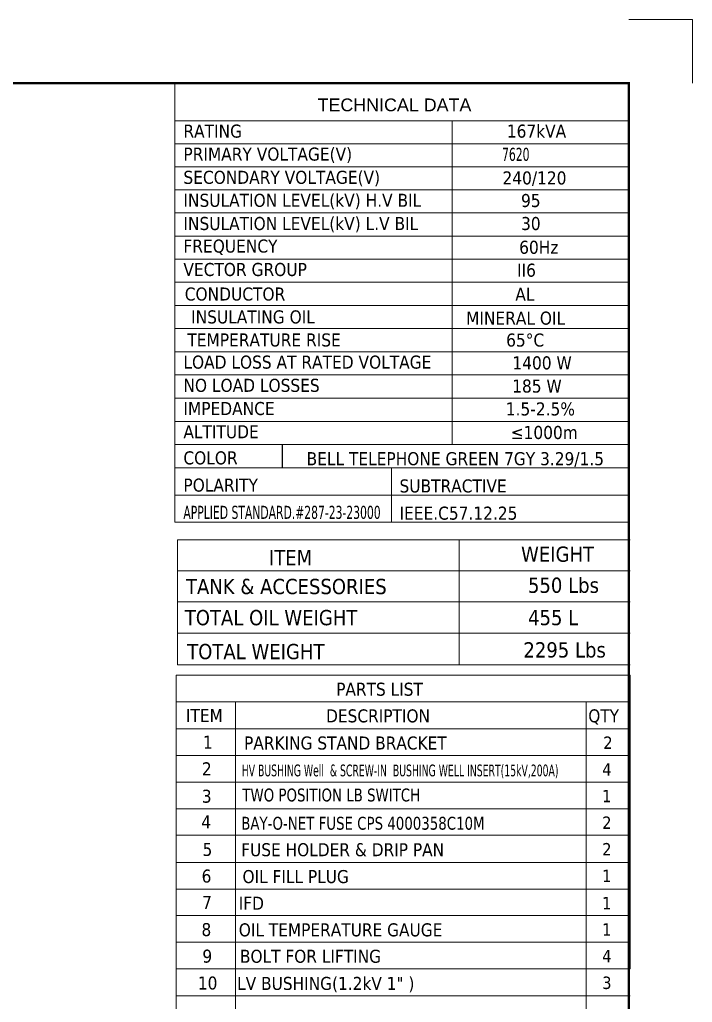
# Model space of a CAD drawing. Header units: millimetres. Extents: x 13152 to 35014, y -6229 to -226.
# Drawn here: x 23528 to 24959, y -2316 to -226 of the extents above; entities that cross this region are included whole.
import ezdxf
from ezdxf.enums import TextEntityAlignment as Align

# ---------------------------------------------------------------- set-up
doc = ezdxf.new("R2010")
doc.units = ezdxf.units.MM
doc.header["$LTSCALE"] = 4
doc.layers.add('1', color=12, linetype='Continuous')
for name, color, linetype, lineweight in [('6文字层', 3, 'Continuous', 35), ('标注、文本', 3, 'Continuous', 25), ('铁心', 3, 'Continuous', 0)]:
    doc.layers.add(name, color=color, linetype=linetype, lineweight=lineweight)
doc.layers.add('paper', color=254, linetype='Continuous', plot=False)
doc.styles.add('PDF Arial', font='arial.ttf')
doc.styles.add('Tahoma$001', font='tahoma.ttf', dxfattribs={"height": 2.159784})
doc.styles.add('Tahoma_txtstyle_28.93_0_0', font='tahoma.ttf')
doc.styles.add('Tahoma_txtstyle_30.40_0_0', font='tahoma.ttf')
doc.styles.add('Tahoma_txtstyle_30.51_0_0', font='tahoma.ttf')

msp = doc.modelspace()

# ---------------------------------------------------------------- linework, layer by layer
at = {"layer": '1', "color": 0, "lineweight": 40, "const_width": 4.72}
msp.add_lwpolyline([(19640.94, -4086.14), (24824.19, -4086.14), (24824.19, -360.68), (19640.94, -360.68), (19640.94, -4086.14)], dxfattribs=at)
at = {"layer": '6文字层', "lineweight": 13}
for points in [[(23857.98, -360.68), (24824.19, -360.68)], [(23857.98, -360.68), (23857.98, -1294.73)], [(24824.19, -360.68), (24824.19, -933.01)]]:
    msp.add_lwpolyline(points, dxfattribs=at)
at = {"layer": 'paper', "lineweight": 13}
for q in [(24824.19, -225.7), (24959.18, -360.68)]:
    msp.add_line((24959.18, -225.7), q, dxfattribs=at)
at = {"layer": '标注、文本'}
msp.add_line((24086.06, -1129.53), (24086.06, -1178.89), dxfattribs=at)
at = {"layer": '标注、文本', "lineweight": 13}
for p, q in [((24318.8, -1236.81), (24318.8, -1178.89)), ((24318.8, -1294.73), (24318.8, -1236.81))]:
    msp.add_line(p, q, dxfattribs=at)
at = {"layer": '铁心', "lineweight": 13}
for p, q in [((23863.49, -1331.92), (23863.49, -1420.34)), ((23863.49, -1420.34), (23863.49, -1331.92)), ((23863.49, -1331.92), (24826.87, -1331.92)), ((24462.87, -1331.92), (24462.87, -1420.34)), ((24462.87, -1420.34), (24462.87, -1331.92)), ((23863.49, -1397.92), (24826.87, -1397.92)), ((23863.49, -1522.47), (23863.49, -1420.34)), ((23863.49, -1420.34), (23863.49, -1522.47)), ((24462.87, -1522.47), (24462.87, -1420.34)), ((24462.87, -1420.34), (24462.87, -1522.47)), ((23863.49, -1464.2), (24826.87, -1464.2)), ((23863.49, -1597.86), (23863.49, -1522.47)), ((23863.49, -1522.47), (23863.49, -1597.86)), ((24462.87, -1597.86), (24462.87, -1522.47)), ((24462.87, -1522.47), (24462.87, -1597.86)), ((23863.49, -1530.48), (24826.87, -1530.48)), ((23863.49, -1597.86), (24826.87, -1597.86))]:
    msp.add_line(p, q, dxfattribs=at)
for points in [[(23857.98, -440.78), (24824.19, -440.78)], [(24448.37, -440.78), (24448.37, -1129.53)], [(23857.98, -490.14), (24824.19, -490.14)], [(23857.98, -539.04), (24824.19, -539.04)], [(23857.98, -587.94), (24824.19, -587.94)], [(23857.98, -636.83), (24824.19, -636.83)], [(23857.98, -686.2), (24824.19, -686.2)], [(23857.98, -735.09), (24824.19, -735.09)], [(23857.98, -783.99), (24824.19, -783.99)], [(23857.98, -833.35), (24824.19, -833.35)], [(23857.98, -882.71), (24824.19, -882.71)], [(23857.98, -932.08), (24824.19, -932.08)], [(23857.98, -981.44), (24824.19, -981.44)], [(23857.98, -1030.8), (24824.19, -1030.8)], [(23857.98, -1080.17), (24824.19, -1080.17)], [(23857.98, -1129.53), (24824.19, -1129.53)], [(24824.19, -1129.53), (24824.19, -1244.82)], [(23857.98, -1178.89), (24824.19, -1178.89)], [(23857.98, -1178.89), (24824.19, -1178.89)], [(23857.98, -1178.89), (24824.19, -1178.89)], [(23857.98, -1236.81), (24824.19, -1236.81)], [(23857.98, -1236.81), (24490.41, -1236.81)], [(23857.98, -1236.81), (24490.41, -1236.81)], [(23857.98, -1236.81), (24824.19, -1236.81)], [(23857.98, -1294.73), (24824.19, -1294.73)], [(23857.98, -1294.73), (24490.41, -1294.73)], [(23857.98, -1294.73), (24490.41, -1294.73)], [(23857.98, -1294.73), (24824.2, -1294.73)], [(23860.65, -3266.33), (23860.65, -1619.63)], [(23860.65, -1619.63), (24826.87, -1619.63), (24826.87, -1676.3)], [(23860.65, -1619.63), (23860.65, -1676.3), (23860.65, -1676.3)], [(23860.65, -1676.3), (24826.87, -1676.3), (24826.87, -1734.14)], [(23860.65, -1676.3), (23860.65, -1734.14), (24826.87, -1734.14)], [(23986.92, -1676.3), (23986.92, -1734.14), (23986.92, -1734.14)], [(24733.22, -1676.3), (24733.22, -3266.33)], [(23860.65, -2244.64), (24826.87, -2244.64), (24826.87, -1734.14)], [(23860.65, -1734.14), (23860.65, -2244.64)], [(23986.92, -1734.14), (23986.92, -2244.64)], [(24826.87, -1790.58), (23860.65, -1790.58), (23860.65, -1790.58)], [(24826.87, -1847.25), (23860.65, -1847.25), (23860.65, -1847.25)], [(23986.92, -1847.48), (23986.92, -1903.92), (23986.92, -1903.92)], [(23860.65, -1903.92), (24826.87, -1903.92), (24826.87, -1960.35)], [(23860.65, -1903.92), (23860.65, -1960.35), (24826.87, -1960.35)], [(24826.87, -1903.92), (23860.65, -1903.92), (23860.65, -1903.92)], [(23860.65, -2358.92), (23860.65, -1903.92), (23860.65, -1903.92)], [(23986.92, -1903.92), (23986.92, -3040.6)], [(23860.65, -1960.35), (23860.65, -3266.33)], [(24826.87, -1960.35), (23860.65, -1960.35), (23860.65, -1960.35)], [(24826.87, -2018.2), (23860.65, -2018.2), (23860.65, -2018.2)], [(24826.87, -2018.2), (23860.65, -2018.2), (23860.65, -2018.2)], [(24826.87, -2074.87), (23860.65, -2074.87), (23860.65, -2074.87)], [(24826.87, -2074.87), (23860.65, -2074.87), (23860.65, -2074.87)], [(24826.87, -2131.3), (23860.65, -2131.3), (23860.65, -2131.3)], [(24826.87, -2131.3), (23860.65, -2131.3)], [(24826.87, -2187.97), (23860.65, -2187.97), (23860.65, -2187.97)], [(24826.87, -2187.97), (23860.65, -2187.97), (23860.65, -2187.97)], [(24826.87, -2244.64), (23860.65, -2244.64), (23860.65, -2244.64)], [(24826.87, -2302.25), (23860.65, -2302.25), (23860.65, -2302.25)]]:
    msp.add_lwpolyline(points, dxfattribs=at)

# ---------------------------------------------------------------- texts
for s, height, style, p in [('TECHNICAL DATA', 27.1996, 'PDF Arial', (24161.74, -420.54)), ('RATING', 27.775, 'Tahoma$001', (23876.25, -476.64)), ('167kVA', 27.775, 'Tahoma$001', (24564.39, -476.64)), ('PRIMARY VOLTAGE(V)', 27.7747, 'Tahoma$001', (23876.25, -525.53)), ('SECONDARY VOLTAGE(V)', 27.7747, 'Tahoma$001', (23876.25, -574.9)), ('240/120', 27.775, 'Tahoma$001', (24555.18, -576.19)), ('INSULATION LEVEL(kV) H.V BIL', 27.7747, 'Tahoma$001', (23876.25, -623.79)), ('95', 27.775, 'Tahoma$001', (24594.65, -624.26)), ('INSULATION LEVEL(kV) L.V BIL', 27.7747, 'Tahoma$001', (23876.25, -673.16)), ('30', 27.775, 'Tahoma$001', (24594.65, -673.16)), ('FREQUENCY', 27.775, 'Tahoma$001', (23876.25, -721.12)), ('60Hz', 27.775, 'Tahoma$001', (24590.67, -723.63)), ('VECTOR GROUP', 27.7747, 'Tahoma$001', (23876.25, -770.95)), ('II6', 27.775, 'Tahoma$001', (24586.08, -772.39)), ('CONDUCTOR', 27.775, 'Tahoma$001', (23879.11, -823.12)), ('AL', 27.775, 'Tahoma$001', (24582.46, -823.56)), ('LOAD LOSS AT RATED VOLTAGE', 27.7747, 'Tahoma$001', (23876.25, -967.94)), ('1400 W', 27.775, 'Tahoma$001', (24576.29, -969.51)), ('NO LOAD LOSSES', 27.7747, 'Tahoma$001', (23876.25, -1017.3)), ('185 W', 27.775, 'Tahoma$001', (24575.82, -1018.87)), ('IMPEDANCE', 27.775, 'Tahoma$001', (23876.25, -1066.66)), ('1.5-2.5%%%', 27.775, 'Tahoma$001', (24562.2, -1067.49)), ('ALTITUDE', 27.775, 'Tahoma$001', (23876.25, -1116.02)), ('≤1000m', 27.775, 'Tahoma$001', (24572.62, -1117.6)), ('COLOR', 27.775, 'Tahoma$001', (23876.21, -1171.6)), ('BELL TELEPHONE GREEN 7GY 3.29/1.5', 27.7747, 'Tahoma$001', (24138.36, -1173.35)), ('POLARITY', 27.775, 'Tahoma$001', (23876.21, -1229.52)), ('SUBTRACTIVE', 27.7747, 'Tahoma$001', (24336.02, -1231.27)), ('IEEE.C57.12.25', 27.7747, 'Tahoma$001', (24336.02, -1289.19)), ('ITEM', 32.499, 'Tahoma_txtstyle_30.51_0_0', (24058.19, -1386.21)), ('TANK & ACCESSORIES', 32.4988, 'Tahoma_txtstyle_30.51_0_0', (23881.71, -1447.53)), ('550 Lbs', 32.499, 'Tahoma_txtstyle_30.51_0_0', (24609.41, -1444.81)), ('TOTAL OIL WEIGHT', 32.4988, 'Tahoma_txtstyle_30.51_0_0', (23879.17, -1513.71)), ('455 L', 32.499, 'Tahoma_txtstyle_30.51_0_0', (24609.62, -1513.58)), ('TOTAL WEIGHT', 32.4988, 'Tahoma_txtstyle_30.51_0_0', (23884.24, -1585.9)), ('2295 Lbs', 32.499, 'Tahoma_txtstyle_30.51_0_0', (24599.69, -1582.33)), ('PARTS LIST', 27.693, 'Tahoma_txtstyle_30.40_0_0', (24201.27, -1663.6)), ('ITEM', 27.693, 'Tahoma_txtstyle_30.40_0_0', (23881.58, -1719.56)), ('DESCRIPTION', 27.6931, 'Tahoma_txtstyle_30.40_0_0', (24179.83, -1720.27)), ('QTY', 27.571, 'Tahoma$001', (24737.75, -1720.14)), ('1', 27.69, 'Tahoma_txtstyle_30.40_0_0', (23917.79, -1776.23)), ('PARKING STAND BRACKET', 27.6931, 'Tahoma_txtstyle_30.40_0_0', (24005.28, -1778)), ('2', 26.35, 'Tahoma$001', (24769.72, -1776.7)), ('2', 27.69, 'Tahoma_txtstyle_30.40_0_0', (23915.67, -1832.9)), ('4', 26.35, 'Tahoma_txtstyle_28.93_0_0', (24767.37, -1833.73)), ('3', 27.69, 'Tahoma_txtstyle_30.40_0_0', (23915.44, -1891.22)), ('1', 26.35, 'Tahoma_txtstyle_28.93_0_0', (24767.37, -1890.16)), ('4', 27.69, 'Tahoma_txtstyle_30.40_0_0', (23914.26, -1946.01)), ('2', 26.35, 'Tahoma_txtstyle_28.93_0_0', (24767.37, -1946.83)), ('5', 27.69, 'Tahoma_txtstyle_30.40_0_0', (23916.93, -2004.32)), ('FUSE HOLDER & DRIP PAN', 27.6931, 'Tahoma_txtstyle_30.40_0_0', (23999.24, -2004.96)), ('2', 26.35, 'Tahoma_txtstyle_28.93_0_0', (24767.37, -2003.26)), ('6', 27.69, 'Tahoma_txtstyle_30.40_0_0', (23915.01, -2060.99)), ('OIL FILL PLUG', 27.6931, 'Tahoma_txtstyle_30.40_0_0', (24001.99, -2062.07)), ('1', 26.35, 'Tahoma_txtstyle_28.93_0_0', (24767.37, -2059.93)), ('7', 27.69, 'Tahoma_txtstyle_30.40_0_0', (23916.2, -2116.96)), ('IFD', 27.693, 'Tahoma_txtstyle_30.40_0_0', (23994.03, -2118.72)), ('1', 26.35, 'Tahoma_txtstyle_28.93_0_0', (24767.37, -2117.78)), ('8', 27.69, 'Tahoma_txtstyle_30.40_0_0', (23914.72, -2174.8)), ('OIL TEMPERATURE GAUGE', 27.6931, 'Tahoma_txtstyle_30.40_0_0', (23994.03, -2175.39)), ('1', 26.35, 'Tahoma_txtstyle_28.93_0_0', (24767.37, -2173.98)), ('9', 27.69, 'Tahoma_txtstyle_30.40_0_0', (23916.61, -2231.35)), ('BOLT FOR LIFTING', 27.6931, 'Tahoma_txtstyle_30.40_0_0', (23996.56, -2231.56)), ('4', 26.35, 'Tahoma_txtstyle_28.93_0_0', (24767.37, -2230.65)), ('10', 27.693, 'Tahoma_txtstyle_30.40_0_0', (23906.97, -2288.49)), ('LV BUSHING(1.2kV 1" )', 27.6931, 'Tahoma_txtstyle_30.40_0_0', (23990.57, -2289.31)), ('3', 26.35, 'Tahoma_txtstyle_28.93_0_0', (24767.37, -2287.32))]:
    msp.add_text(s, height=height, dxfattribs=dict(at, style=style)).set_placement(p)
for s, height, style, width, p in [('7620', 27.775, 'Tahoma$001', 0.7, (24554.3, -526)), ('APPLIED STANDARD.#287-23-23000', 27.7747, 'Tahoma$001', 0.7, (23876.21, -1287.44)), (' HV BUSHING Well  & SCREW-IN  BUSHING WELL INSERT(15kV,200A)', 25, 'Tahoma_txtstyle_30.40_0_0', 0.67, (23994.03, -1834.99)), ('TWO POSITION LB SWITCH', 27.36, 'Tahoma_txtstyle_30.40_0_0', 0.88, (24001.62, -1888.42)), ('BAY-O-NET FUSE CPS 4000358C10M', 27.36, 'Tahoma_txtstyle_30.40_0_0', 0.88, (23999.24, -1948.52))]:
    msp.add_text(s, height=height, dxfattribs=dict(at, style=style, width=width)).set_placement(p)
at = {"layer": '铁心', "lineweight": 13, "style": 'Tahoma$001'}
for s, p in [('INSULATING OIL', (24024.26, -857.89)), ('MINERAL OIL', (24583.04, -860.53)), ('TEMPERATURE RISE ', (24053.09, -906.92))]:
    msp.add_text(s, height=27.7747, dxfattribs=at).set_placement(p, align=Align.MIDDLE)
msp.add_text('65%%DC', height=27.775, dxfattribs=at).set_placement((24562.92, -907.11), align=Align.MIDDLE_LEFT)
at = {"layer": '铁心', "lineweight": 13, "insert": (24594.64, -1346.25), "char_height": 32.499, "width": 384.8131, "attachment_point": 1, "style": 'Tahoma_txtstyle_30.51_0_0'}
msp.add_mtext('WEIGHT', dxfattribs=at)

doc.saveas('drawing.dxf')
